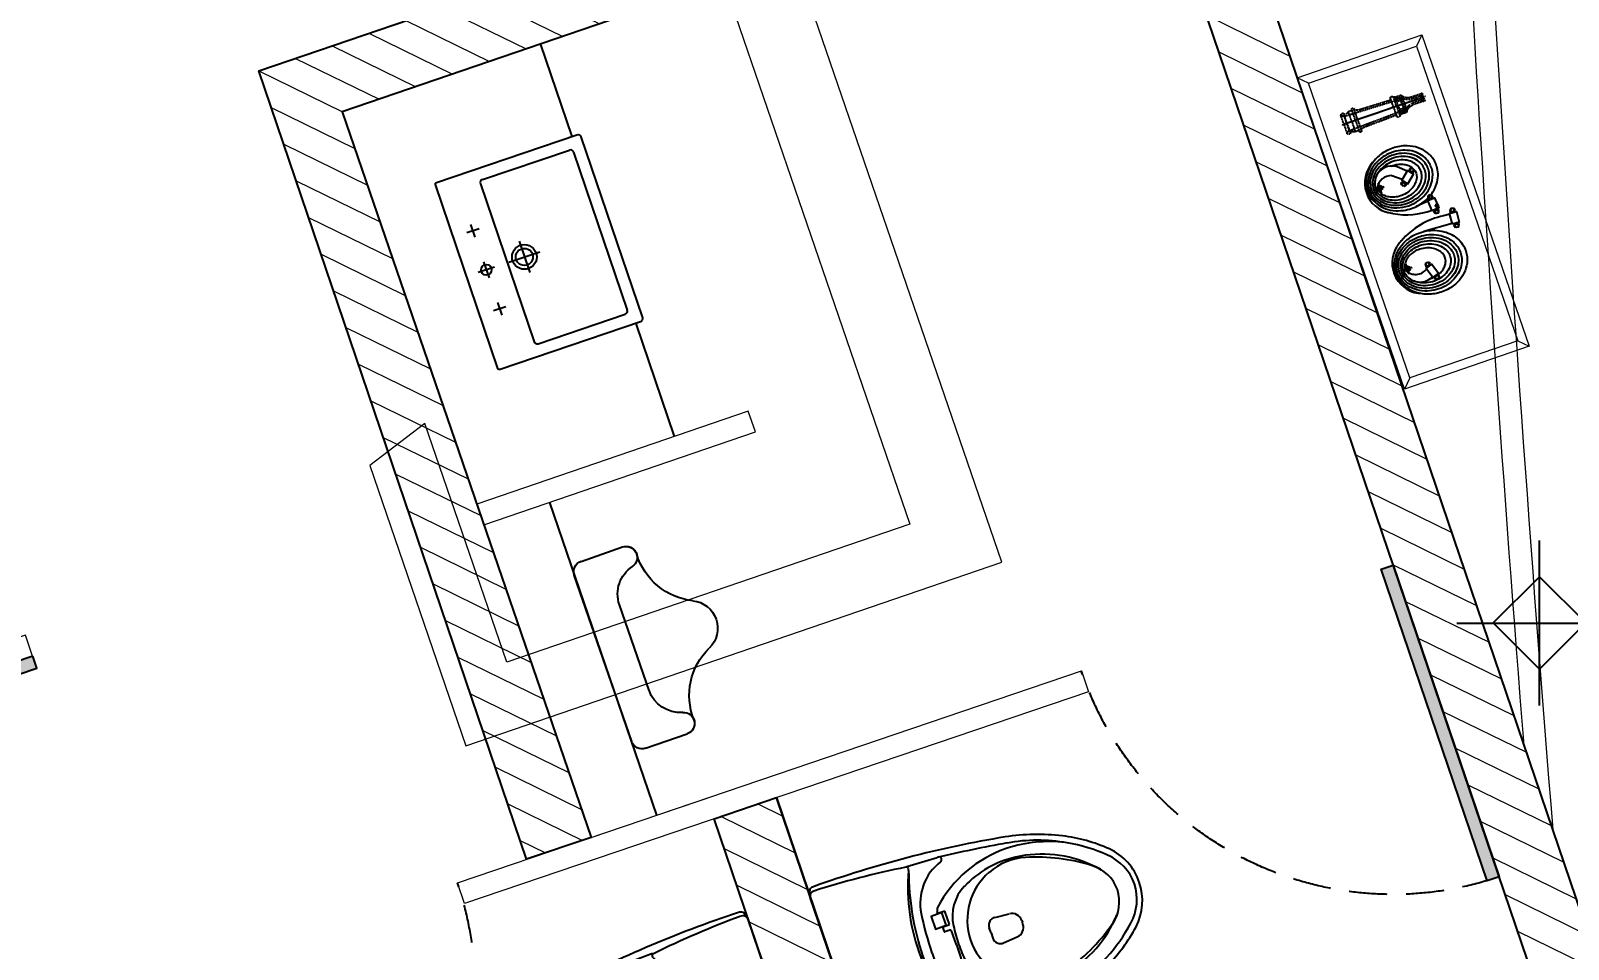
# Model space of a CAD drawing. Header units: inches. Extents: x 257070 to 799932, y -17980 to 269260.
# Drawn here: x 342760 to 346261, y 84318 to 86410 of the extents above; entities that cross this region are included whole.
import ezdxf

# ---------------------------------------------------------------- set-up
doc = ezdxf.new("R2010")
doc.units = ezdxf.units.IN
doc.header["$MEASUREMENT"] = 0
for name, pattern in [('B45678$0$HIDDEN', [0.375, 0.25, -0.125]), ('CENTER', [2, 1.25, -0.25, 0.25, -0.25]), ('HIDDEN', [0.375, 0.25, -0.125])]:
    doc.linetypes.add(name, pattern=pattern)
for name, color, linetype, lineweight in [('0-AES-F-FIRE BOX', 1, 'Continuous', 15), ('0_AES_DUCT', 53, 'Continuous', 5), ('F--BRICKWALL HATCH', 252, 'Continuous', 20), ('F--BRICKWALL-2', 2, 'Continuous', 25), ('K--PARTITION-1', 9, 'Continuous', 18), ('M--TILING-2', 252, 'Continuous', 18), ('Q--PARKING', 253, 'Continuous', 13)]:
    doc.layers.add(name, color=color, linetype=linetype, lineweight=lineweight)
for name, color, linetype in [('0_AES_NOZZLE', 7, 'Continuous'), ('0_AES_RRL HOSE PIPE', 7, 'Continuous'), ('B45678$0$DSP_DOOR', 8, 'Continuous'), ('B45678$0$DSP_TOILET FIXTURES', 253, 'Continuous'), ('DSP_PARKING', 8, 'Continuous'), ('DSP_SLAB CO-ORDINATES', 160, 'Continuous'), ('DSP_WALL', 7, 'Continuous')]:
    doc.layers.add(name, color=color, linetype=linetype)
doc.layers.add('A', color=7, linetype='Continuous', true_color=0x469d8b)
doc.styles.add('TEXT style 175', font='GOTHIC.TTF')
pattern_1 = [(333.924147, (-175000, 400000), (27.472541, 56.138307), [])]

# ---------------------------------------------------------------- blocks, each defined once
blk = doc.blocks.new('*U172')
at = {"layer": 'DSP_SLAB CO-ORDINATES', "color": 206}
for p, q in [((0, -188), (0, 188)), ((-188, 0), (188, 0))]:
    blk.add_line(p, q, dxfattribs=at)
at = {"layer": 'DSP_SLAB CO-ORDINATES', "color": 206, "ltscale": 3.5}
blk.add_lwpolyline([(-105.5, 0.1), (0, 105.6), (105.5, 0.1), (0, -105.3), (-105.5, 0.1)], dxfattribs=at)
at = {"layer": 'DEFPOINTS', "style": 'TEXT style 175'}
blk.add_attdef('CORDINATE', (367.3, -572.5), '', height=100, dxfattribs=at)
at = {"layer": 'DSP_SLAB CO-ORDINATES', "color": 214, "style": 'TEXT style 175'}
blk.add_attdef('NO.', (247.1, -4), '', height=500, rotation=270, dxfattribs=at)
blk = doc.blocks.new('B45678$0$CG_AP$0$WATER CLOSET')
at = {"layer": 'B45678$0$DSP_TOILET FIXTURES', "color": 253}
for p, q in [((12, 20.4), (12, 441)), ((242.9, 435.9), (315.1, 433.2)), ((275.5, 312), (275.5, 317)), ((292, 312), (275.5, 312)), ((292, 279.5), (292, 312)), ((276, 268.1), (276, 278.7)), ((276.8, 279.5), (292, 279.5)), ((288.9, 267.3), (276.8, 267.3)), ((291.9, 230.7), (291.9, 264.4)), ((395.2, 261.5), (429, 258.7)), ((291.9, 230.7), (291.9, 197.1)), ((375.6, 230.7), (375.6, 243.3)), ((375.6, 230.7), (375.6, 218.1)), ((450.8, 235.1), (450.8, 230.7)), ((450.8, 226.3), (450.8, 230.7)), ((276, 193.4), (276, 182.7)), ((288.9, 194.1), (276.8, 194.1)), ((276.8, 181.9), (292, 181.9)), ((292, 181.9), (292, 149.4)), ((395.2, 200), (429, 202.7)), ((275.5, 149.4), (275.5, 144.4)), ((292, 149.4), (275.5, 149.4)), ((242.9, 25.5), (315.1, 28.2))]:
    blk.add_line(p, q, dxfattribs=at)
for points in [[(284.3, 310.9), (258.4, 310.9), (258.4, 280.4), (284.3, 280.4)], [(284.3, 181), (258.4, 181), (258.4, 150.5), (284.3, 150.5)]]:
    blk.add_lwpolyline(points, close=True, dxfattribs=at)
for centre, radius, start, end in [((25.4, 451.1), 10.5, 80.3887, 196.1114), ((62.7, -2047), 2508.7, 80.5051, 90.8117), ((24.3, 439.7), 12.4, 89.5654, 173.8465), ((-21.2, -1555.6), 2008.2, 82.5088, 88.6981), ((649.7, 246.6), 443.6, 156.1602, 182.0502), ((819.7, 229), 608.4, 161.1231, 179.8411), ((357.1, 308.7), 118.7, 108.6033, 172.5328), ((240, 430.6), 4.92, 356.5861, 82.901), ((228.9, 431.2), 16, 340.4837, 356.5861), ((-11.2, -2782.2), 3232, 81.3224, 84.2047), ((317.2, 427.1), 6.24, 288.6033, 83.056), ((388.4, -58.7), 493.9, 64.5254, 79.7273), ((470.8, 121.8), 279.6, 89.595, 133.3044), ((467.9, 92), 309.4, 64.3857, 89.1102), ((417.3, 25.4), 391.8, 61.1918, 81.3224), ((449, 68.5), 353, 46.4352, 64.5254), ((398.3, 263.1), 99.1, 117.5581, 173.9301), ((470.1, 229.1), 144.2, 111.9907, 179.3453), ((459.8, 145.2), 232, 83.9093, 117.5581), ((468.4, 233.4), 139.5, 74.4708, 111.9907), ((455.7, 106.7), 270.8, 46.0185, 83.9093), ((392.4, -39.9), 423.1, 53.8658, 74.4708), ((416.6, 24.2), 393.2, 47.2065, 61.1918), ((946, 231.5), 712.7, 172.5328, 180.0621), ((290.1, 315.7), 14.6, 139.3901, 175.1198), ((604, 231.5), 128.2, 359.6704, 46.4352), ((595.2, 237.8), 79.3, 36.1663, 53.8658), ((586.7, 227.8), 93.2, 1.8214, 52.2944), ((605.2, 227.8), 115.7, 1.433, 47.2065), ((276.8, 278.7), 0.754, 88.7671, 178.7633), ((276.8, 268.1), 0.739, 180.7089, 274.3179), ((289, 264.4), 2.91, 358.5387, 91.4934), ((745.8, 226.1), 448.5, 173.9301, 179.4165), ((393.4, 243.7), 17.8, 84.2108, 181.3179), ((426.9, 234.8), 23.9, 0.7107, 84.8877), ((649.7, 214.8), 443.6, 177.9498, 203.8398), ((819.7, 232.4), 608.4, 180.1589, 198.8769), ((946, 229.9), 712.7, 179.9379, 187.4672), ((745.8, 235.3), 448.5, 180.5835, 186.0699), ((470.1, 232.4), 144.2, 180.6547, 248.0093), ((393.4, 217.7), 17.8, 178.6821, 275.7892), ((426.9, 226.6), 23.9, 275.1123, 359.2893), ((586.7, 233.7), 93.2, 307.7056, 358.1786), ((605.2, 233.6), 115.7, 312.7935, 358.567), ((604, 230), 128.2, 313.5648, 0.3296), ((276.8, 193.3), 0.739, 85.6821, 179.2911), ((276.8, 182.7), 0.754, 181.2367, 271.2329), ((289, 197), 2.91, 268.5066, 1.4613), ((398.3, 198.3), 99.1, 186.0699, 242.4419), ((595.2, 223.6), 79.3, 306.1342, 323.8337), ((290.1, 145.7), 14.6, 184.8802, 220.6099), ((455.7, 354.8), 270.8, 276.0907, 313.9815), ((392.4, 501.3), 423.1, 285.5292, 306.1342), ((416.6, 437.3), 393.2, 298.8082, 312.7935), ((357.1, 152.7), 118.7, 187.4672, 251.3967), ((470.8, 339.6), 279.6, 226.6956, 270.405), ((459.8, 316.2), 232, 242.4419, 276.0907), ((449, 392.9), 353, 295.4746, 313.5648), ((468.4, 228), 139.5, 248.0093, 285.5292), ((467.9, 369.4), 309.4, 270.8898, 295.6143), ((417.3, 436), 391.8, 278.6776, 298.8082), ((388.4, 520.1), 493.9, 280.2727, 295.4746), ((228.9, 30.2), 16, 3.4139, 19.5163), ((-11.2, 3243.7), 3232, 275.7953, 278.6776), ((317.2, 34.3), 6.24, 276.944, 71.3967), ((24.3, 21.7), 12.4, 186.1535, 270.4346), ((25.4, 10.3), 10.5, 163.8886, 279.6113), ((-21.2, 2017), 2008.2, 271.3019, 277.4912), ((62.7, 2508.5), 2508.7, 269.1883, 279.4949), ((240, 30.9), 4.92, 277.099, 3.4139)]:
    blk.add_arc(centre, radius, start, end, dxfattribs=at)
blk = doc.blocks.new('B45678$0$CH_AP$0$lavatory')
at = {"layer": 'B45678$0$DSP_TOILET FIXTURES', "color": 253}
for p, q in [((0, -3.9), (0, 35.4)), ((-78.8, 15.7), (-108.7, 15.7)), ((-93.8, 0.7), (-93.8, 30.7)), ((19.5, 15.7), (-19.5, 15.7)), ((78.8, 15.7), (108.7, 15.7)), ((93.8, 0.7), (93.8, 30.7)), ((189.9, -34.5), (-189.9, -34.5)), ((-197.4, -42), (-197.4, -251.1)), ((0, -38.8), (0, -112.7)), ((197.4, -42), (197.4, -251.1)), ((197.4, -42), (197.4, -251.1)), ((37.5, -75.8), (-37.5, -75.8)), ((189.9, -258.6), (-189.9, -258.6))]:
    blk.add_line(p, q, dxfattribs=at)
blk.add_lwpolyline([(-225, 59.2, -0.414214), (-221.2, 63), (221.2, 63, -0.414214), (225, 59.2), (225, -278.3, -0.414214), (217.5, -285.8), (-217.5, -285.8, -0.414214), (-225, -278.3)], format="xyb", close=True, dxfattribs=at)
for centre, radius in [((0, 15.7), 12), ((0, -75.8), 28.1), ((0, -75.8), 19.5)]:
    blk.add_circle(centre, radius, dxfattribs=at)
for centre, start, end in [((-189.9, -42), 90, 180), ((189.9, -42), 0, 90), ((-189.9, -251.1), 180, 270), ((-189.9, -251.1), 180, 270), ((189.9, -251.1), 270, 0), ((189.9, -251.1), 270, 0)]:
    blk.add_arc(centre, 7.5, start, end, dxfattribs=at)
blk = doc.blocks.new('B45678$0$CA_AP$0$650 TOILET DOOR PARTITION')
at = {"ltscale": 3.5}
h = blk.add_hatch(color=254, dxfattribs=at)
h.dxf.hatch_style = 1
h.paths.add_polyline_path([(28939, 25785.7), (28939, 25135.7), (28964, 25135.7), (28964, 25785.7)])
at = {"layer": 'B45678$0$DSP_DOOR', "elevation": 0}
blk.add_lwpolyline([(28939, 25785.7), (28939, 25135.7), (28964, 25135.7), (28964, 25785.7)], close=True, dxfattribs=at)
at = {"layer": 'B45678$0$DSP_DOOR', "linetype": 'B45678$0$HIDDEN', "ltscale": 300}
blk.add_arc((28939, 25785.7, 0), 650, 270, 360, dxfattribs=at)
blk = doc.blocks.new('B45678$0$CH_AP$0$Str_00-04$0$URINAL')
at = {"color": 253}
for p, q in [((-8.86, 0.98), (-8.86, 4.92)), ((8.86, 0.98), (8.86, 4.92)), ((4.06, 2.95), (-4.06, 2.95)), ((-7.88, 0), (7.88, 0))]:
    blk.add_line(p, q, dxfattribs=at)
for centre, radius, start, end in [((0, 8.24), 2.49, 25.1628, 154.8372), ((-7.6, 11.81), 5.91, 267.6876, 334.8372), ((7.6, 11.81), 5.91, 205.1628, 272.3124), ((-7.88, 4.92), 0.985, 90, 180), ((-7.88, 4.92), 0.985, 14.4775, 180), ((7.88, 4.92), 0.985, 0, 165.5225), ((7.88, 4.92), 0.985, 0, 90), ((-4.06, 5.91), 2.95, 194.4775, 270), ((4.06, 5.91), 2.95, 270, 345.5225), ((-7.88, 0.98), 0.985, 180, 270), ((7.88, 0.98), 0.985, 270, 0)]:
    blk.add_arc(centre, radius, start, end, dxfattribs=at)
blk = doc.blocks.new('toilet _ b1 a')
at = {"layer": 'F--BRICKWALL HATCH'}
h = blk.add_hatch(dxfattribs=at)
h.set_pattern_fill('ANSI31', color=256, scale=500, angle=-71.0759, style=0)
h.set_pattern_definition(pattern_1)
h.paths.add_polyline_path([(-95261, 88065.9), (-95977.6, 87820.2), (-95929, 87678.3), (-95354.6, 87875.2), (-94164, 84369.7), (-95584.4, 83887.3), (-95873.8, 84739.5), (-96015.8, 84691.3), (-95726.4, 83839.1), (-97856.9, 83115.5), (-99043.8, 86610.4), (-97488.8, 87139.2), (-97537.1, 87281.2), (-99234.1, 86704.1), (-97950.7, 82925.2), (-93973.8, 84275.9)])
h = blk.add_hatch(dxfattribs=at)
h.set_pattern_fill('ANSI31', color=256, scale=500, angle=-71.0759, style=0)
h.set_pattern_definition(pattern_1)
h.paths.add_polyline_path([(-95740.9, 86685.8), (-95789.6, 86827.7), (-96362.7, 86631), (-96685, 87571), (-96827, 87522.7), (-96504.6, 86582.4), (-97052.5, 86394.6), (-96442.7, 84599.1), (-96295.8, 84649), (-96862.4, 86301.2)])
at = {"layer": 'A', "ltscale": 1000, "elevation": 0}
blk.add_lwpolyline([(-97004.3, 86252.5), (-97004.3, 86252.5)], dxfattribs=at)
at = {"layer": 'B45678$0$DSP_TOILET FIXTURES'}
for p, q in [((-96339.1, 86245.6, 0), (-96410.8, 86456.8, 0)), ((-96194.4, 85819.5, 0), (-96106.9, 85561.9, 0))]:
    blk.add_line(p, q, dxfattribs=at)
at = {"layer": 'B45678$0$DSP_TOILET FIXTURES', "elevation": 0}
blk.add_lwpolyline([(-96145.9, 84699.9), (-96390, 85411.9)], dxfattribs=at)
at = {"layer": 'F--BRICKWALL-2', "elevation": 0}
for points in [[(-95873.8, 84739.5), (-95584.4, 83887.3), (-94164, 84369.7), (-95354.6, 87875.2), (-95929, 87678.3), (-95977.6, 87820.2), (-95261, 88065.9), (-93973.8, 84275.9), (-97950.7, 82925.2), (-99234.1, 86704.1), (-97537.1, 87281.2), (-97488.8, 87139.2), (-99043.8, 86610.4), (-97856.9, 83115.5), (-95726.4, 83839.1), (-96015.8, 84691.3), (-95873.8, 84739.5)], [(-95584.4, 83887.3), (-95584.4, 83887.3), (-95873.8, 84739.5)]]:
    blk.add_lwpolyline(points, dxfattribs=at)
blk.add_lwpolyline([(-96442.7, 84599.1), (-97052.5, 86394.6), (-96504.6, 86582.4), (-96827, 87522.7), (-96685, 87571), (-96362.7, 86631), (-95789.6, 86827.7), (-95740.9, 86685.8), (-96862.4, 86301.2), (-96295.8, 84649)], close=True, dxfattribs=at)
at = {"layer": 'K--PARTITION-1', "elevation": 0}
for points in [[(-96539.8, 85360.6), (-95921.9, 85572.5), (-95938.1, 85619.7), (-96556.1, 85407.9), (-96539.8, 85360.6)], [(-98419.7, 84772.5), (-97567.5, 85062), (-97583.5, 85109.3), (-98435.7, 84819.9)], [(-96295.8, 84649), (-95179.7, 85028.1), (-95163.6, 84980.7), (-96584, 84498.3), (-96600.1, 84545.7), (-96009.3, 84746.3)]]:
    blk.add_lwpolyline(points, dxfattribs=at)
at = {"layer": 'B45678$0$DSP_TOILET FIXTURES', "rotation": 108.7582856066354}
blk.add_blockref('B45678$0$CH_AP$0$lavatory', (-96519.6, 85946.7, 0), dxfattribs=at)
at = {"layer": 'B45678$0$DSP_TOILET FIXTURES', "xscale": -25.39999999880402, "yscale": 25.39999999880401, "zscale": 25.39999999880401, "rotation": 289.0584885302193}
blk.add_blockref('B45678$0$CH_AP$0$Str_00-04$0$URINAL', (-96268.8, 85056.9, 0), dxfattribs=at)
at = {"layer": 'DSP_WALL', "ltscale": 0.1, "rotation": 18.92455393731467}
blk.add_blockref('B45678$0$CG_AP$0$WATER CLOSET', (-95665.6, 84091.3, 0), dxfattribs=at)
at = {"layer": 'DSP_WALL', "ltscale": 0.1, "xscale": -1, "rotation": 18.9245539373216}
blk.add_blockref('B45678$0$CG_AP$0$WATER CLOSET', (-95784.9, 84050.8, 0), dxfattribs=at)
at = {"layer": 'M--TILING-2', "yscale": 1.153799999999999, "zscale": 1.153799999999999}
for p, xscale, rotation in [((-53285.7, 67836.1, 0), -1.153799999999999, 18.75924110978225), ((-136476.4, 107110.2, 0), 1.153799999999999, 288.7592411348168), ((-119358.4, 45395.5, 0), 1.153799999999999, 18.75924113481683)]:
    blk.add_blockref('B45678$0$CA_AP$0$650 TOILET DOOR PARTITION', p, dxfattribs=dict(at, xscale=xscale, rotation=rotation))
blk = doc.blocks.new('A$C18011D2A')
at = {"color": 7, "linetype": 'HIDDEN'}
for p, q in [((0, 59.9), (-7.3, 59.9)), ((-3.7, 59), (-4.4, 59.9)), ((-3.7, 59), (-3.7, 39.7)), ((3.7, 59), (-3.7, 59)), ((0, 59.9), (7.3, 59.9)), ((3.7, 59), (4.4, 59.9)), ((3.7, 59), (3.7, 39.7)), ((-7.3, 56.9), (-7.3, 38.3)), ((0, 56.9), (-7.3, 56.9)), ((0, 56.9), (7.3, 56.9)), ((7.3, 56.9), (7.3, 38.3)), ((-17.7, 9.2), (-17.7, 6.1)), ((0, 9.2), (-17.7, 9.2)), ((0, 6.1), (-17.7, 6.1)), ((0, 0), (-17.7, 0)), ((-17.1, 20.6), (-17.1, 9.2)), ((0, 18.3), (-14.7, 18.3)), ((0, 17.1), (-14.7, 17.1)), ((-14.5, -94.4), (-11, 17.1)), ((-14.4, 6.1), (-14.1, 17.1)), ((-13.2, 6.1), (-12.8, 17.2)), ((0, 22), (-12.5, 22)), ((-7.9, 20.6), (-7.9, 9.2)), ((0, 22), (12.5, 22)), ((0, 9.2), (17.7, 9.2)), ((0, 6.1), (17.7, 6.1)), ((0, 0), (17.7, 0)), ((7.9, 20.6), (7.9, 9.2)), ((13.2, 6.1), (12.8, 17.2)), ((14.4, 6.1), (14.1, 17.1)), ((17.1, 20.6), (17.1, 9.2)), ((17.7, 9.2), (17.7, 6.1)), ((-17.3, -66.3), (-15.3, -2.5)), ((17.3, -66.3), (15.3, -2.5)), ((0, -72.1), (-22, -72.1)), ((-20.2, -76.4), (-22, -76.4)), ((-20.2, -76.4), (-20.2, -83.8)), ((0, -76.4), (-20.2, -76.4)), ((0, -83.8), (-20.2, -83.8)), ((0, -72.1), (22, -72.1)), ((0, -76.4), (20.2, -76.4)), ((0, -83.8), (20.2, -83.8)), ((20.2, -76.4), (20.2, -83.8)), ((20.2, -76.4), (22, -76.4)), ((-20.2, -93.5), (-20.2, -95.3)), ((0, -93.5), (-20.2, -93.5)), ((-20, -97.4), (-20.2, -95.3)), ((0, -99.6), (-17.5, -99.6)), ((-14.5, -94.4), (-17.2, -99.6)), ((0, -93.5), (20.2, -93.5)), ((0, -99.6), (17.7, -99.6)), ((14.5, -94.4), (17.2, -99.6)), ((20.2, -93.5), (20.2, -97.2)), ((20.2, -95.5), (20.2, -95.3))]:
    blk.add_line(p, q, dxfattribs=at)
at = {"color": 7, "linetype": 'CENTER'}
blk.add_line((0, 64.3), (0, -103.9), dxfattribs=at)
at = {"color": 7, "linetype": 'HIDDEN', "ltscale": 1.5}
for p, q in [((0, 18.3), (14.7, 18.3)), ((0, 17.1), (14.7, 17.1)), ((14.5, -94.4), (11, 17.1))]:
    blk.add_line(p, q, dxfattribs=at)
at = {"color": 7, "linetype": 'HIDDEN', "ltscale": 2}
blk.add_line((14.5, -94.4), (-14.5, -94.4), dxfattribs=at)
at = {"color": 7, "linetype": 'HIDDEN'}
for centre, radius, start, end in [((-6.6, 58.4), 1.68, 114.7508, 245.2492), ((6.6, 58.4), 1.68, 294.7508, 65.2492), ((-26.1, 37.1), 18.8, 298.549, 3.6778), ((-30.4, 39.5), 26.8, 307.7938, 1.0065), ((26.1, 37.1), 18.8, 176.3222, 241.451), ((-17.7, 3.1), 3.06, 90, 269.9353), ((-17.7, -2.4), 2.45, 358.2007, 89.9353), ((-12.5, 13.8), 8.18, 55.6996, 124.3004), ((-14.7, 17.7), 0.611, 90, 270), ((0, -0.6), 22.6, 69.5852, 110.4148), ((12.5, 13.8), 8.18, 55.6996, 124.3004), ((14.7, 17.7), 0.611, 270, 90), ((17.7, -2.4), 2.45, 90.0647, 181.7993), ((17.7, 3.1), 3.06, 270.0647, 90), ((-22, -74.3), 2.14, 99.7502, 270), ((-23.4, -66.1), 6.11, 279.7502, 358.2007), ((-34, -93.4), 16.9, 359.7106, 34.9974), ((34, -93.4), 16.9, 145.0026, 180.2894), ((23.4, -66.1), 6.11, 181.7993, 260.2498), ((22, -74.3), 2.14, 270, 80.2498), ((-17.5, -97.2), 2.45, 185.0996, 270), ((17.7, -97.2), 2.45, 270, 0)]:
    blk.add_arc(centre, radius, start, end, dxfattribs=at)
at = {"color": 7, "linetype": 'HIDDEN', "ltscale": 1.5}
blk.add_arc((30.4, 39.5), 26.8, 178.9935, 232.2062, dxfattribs=at)
blk = doc.blocks.new('A$C614B3085')
at = {"color": 7}
for p, q in [((29.2, 177), (45.7, 163.9)), ((59.2, 175.2), (44.1, 189.4)), ((62.3, 174.9), (63.4, 175.8)), ((63.4, 175.8), (69.9, 177.6)), ((63.4, 175.8), (69, 169.2)), ((68.4, 178.8), (63.8, 177.4)), ((63.8, 177.4), (64.3, 176)), ((69.2, 177.4), (68.4, 178.8)), ((69, 169.2), (71.9, 175.3)), ((71.9, 175.3), (69.9, 177.6)), ((40.4, 154.9), (42.5, 159.2)), ((41.7, 153.8), (40.4, 154.9)), ((44.2, 159.3), (41.4, 153.2)), ((43.3, 150.9), (41.4, 153.2)), ((42.5, 159.2), (43.8, 158.5)), ((49.9, 152.8), (43.3, 150.9)), ((44, 151.1), (44.9, 149.6)), ((45.2, 160.3), (44.2, 159.3)), ((44.2, 159.3), (49.9, 152.8)), ((44.9, 149.6), (49.4, 151.1)), ((45.3, 160.3), (50.9, 153.7)), ((46.3, 160.1), (45.8, 159.7)), ((49.4, 151.1), (48.9, 152.4)), ((50.9, 153.7), (49.9, 152.8)), ((50.7, 155), (50.2, 154.6)), ((62.3, 174.8), (67.9, 168.2)), ((62.3, 173.8), (62.8, 174.2)), ((66.7, 168.6), (67.2, 169.1)), ((67.9, 168.2), (69, 169.2)), ((70.7, 169.3), (69.5, 170)), ((72.9, 173.6), (70.7, 169.3)), ((71.6, 174.6), (72.9, 173.6)), ((81, 118), (79.5, 113.4)), ((80.6, 112.2), (82.9, 118.4)), ((82.7, 117.8), (81, 118)), ((86, 118.7), (82.9, 118.4)), ((89.2, 112.7), (86, 118.7)), ((86.3, 118.1), (87.9, 118.5)), ((87.9, 118.5), (90.1, 114.2)), ((78.4, 108.4), (54, 106.4)), ((79.5, 113.4), (80.9, 113)), ((80.6, 112.2), (89.2, 112.7)), ((80.6, 110.7), (80.6, 112.2)), ((80.6, 110.7), (89.3, 111.3)), ((81.5, 110.1), (81.4, 110.7)), ((82.5, 88.2), (91.2, 89)), ((82.5, 88.1), (82.7, 86.7)), ((82.7, 86.7), (91.3, 87.6)), ((83.3, 88.9), (83.3, 88.3)), ((88.3, 110.6), (88.2, 111.2)), ((90.1, 114.2), (88.8, 113.6)), ((91.3, 87.6), (89.1, 81.1)), ((89.3, 111.3), (89.2, 112.7)), ((93.9, 97.4), (89.2, 97.4)), ((89.2, 92.7), (89.2, 97.4)), ((89.2, 92.7), (93.9, 92.7)), ((90, 89.6), (90.1, 88.9)), ((91.2, 89), (91.3, 87.6)), ((93.9, 92.7), (93.9, 97.4)), ((81.9, 85.3), (83.2, 85.9)), ((84.1, 81.1), (81.9, 85.3)), ((82.7, 86.7), (86.1, 80.9)), ((85.8, 81.5), (84.1, 81.1)), ((89.1, 81.1), (86.1, 80.9)), ((89.4, 81.9), (91, 81.7)), ((91, 81.7), (92.4, 86.3)), ((92.4, 86.3), (91.1, 86.6)), ((109.3, 72), (96.9, 72.7)), ((113.2, 81.1), (111.1, 76.8)), ((111.1, 76.8), (112.4, 76.2)), ((111.8, 74), (111.9, 75.4)), ((111.8, 73.9), (120.4, 73.3)), ((111.9, 75.4), (115.2, 81.3)), ((111.9, 75.4), (120.5, 74.8)), ((112.6, 73.2), (112.6, 73.9)), ((114.8, 80.7), (113.2, 81.1)), ((118.2, 81.1), (115.2, 81.3)), ((120.5, 74.8), (118.2, 81.1)), ((118.4, 80.4), (120.1, 80.6)), ((119.3, 72.7), (119.3, 73.4)), ((120.1, 80.6), (121.7, 76.1)), ((121.7, 76.1), (120.3, 75.7)), ((120.4, 73.3), (120.5, 74.8)), ((108.1, 53.6), (52.2, 56.8)), ((109.5, 48.6), (110.8, 49)), ((111.1, 44.1), (109.5, 48.6)), ((110.5, 51.3), (110.4, 49.9)), ((110.4, 49.9), (113, 43.7)), ((110.4, 49.9), (119.1, 49.6)), ((110.5, 51.4), (119.2, 51)), ((112.7, 44.3), (111.1, 44.1)), ((111.3, 52), (111.3, 51.4)), ((116, 43.5), (113, 43.7)), ((119.1, 49.6), (116, 43.5)), ((116.4, 44.2), (118, 43.8)), ((118, 43.8), (120, 48.1)), ((118.1, 51.7), (118.1, 51)), ((120, 48.1), (118.7, 48.7)), ((119.2, 51), (119.1, 49.6)), ((34.3, -2.3), (33.8, -7.1)), ((33.8, -7.1), (35.3, -7.2)), ((36, -2.1), (34.3, -2.3)), ((35.1, -8.1), (36.1, -1.4)), ((35.1, -8.1), (43.4, -5.7)), ((35.5, -9.5), (35.1, -8.1)), ((35.5, -9.5), (43.8, -7)), ((39, -0.5), (36.1, -1.4)), ((36.5, -9.9), (36.3, -9.3)), ((43.4, -5.7), (39, -0.5)), ((39.5, -1.1), (41, -0.3)), ((41, -0.3), (44, -4)), ((42, -30.9), (50.3, -28.4)), ((43, -8), (42.8, -7.3)), ((44, -4), (42.9, -4.9)), ((43.8, -7), (43.4, -5.7)), ((49.1, -28.1), (49.2, -28.7)), ((50.3, -28.4), (50.7, -29.8)), ((41.9, -33.9), (43.1, -33)), ((45, -37.6), (41.9, -33.9)), ((42, -31), (42.4, -32.4)), ((42.4, -32.4), (50.7, -29.8)), ((42.4, -32.4), (46.9, -37.3)), ((42.6, -30.1), (42.7, -30.7)), ((46.5, -36.8), (45, -37.6)), ((49.8, -36.5), (46.9, -37.3)), ((50.7, -29.8), (49.8, -36.5)), ((49.9, -35.8), (51.6, -35.6)), ((52.1, -30.8), (50.7, -30.7)), ((51.6, -35.6), (52.1, -30.8))]:
    blk.add_line(p, q, dxfattribs=at)
at = {"color": 8}
for p, q in [((-11.5, 161.9), (8.8, 161.9)), ((0, 151.1), (0, 171.8)), ((-11.5, 0), (8.8, 0)), ((0, -10.8), (0, 9.9))]:
    blk.add_line(p, q, dxfattribs=at)
at = {"color": 7}
for points in [[(60.3, 176.2), (44.3, 162.6), (52.9, 152.3), (69, 166)], [(79.9, 88.8), (78.3, 109.8), (91.7, 110.9), (93.3, 89.8)], [(108, 52.4), (109.4, 73.4), (122.7, 72.6), (121.4, 51.5)], [(39.6, -31), (33.4, -10.8), (46.3, -6.9), (52.4, -27.1)]]:
    blk.add_lwpolyline(points, close=True, dxfattribs=at)
at = {"color": 8}
for centre in [(0, 161.9), (0, 0)]:
    blk.add_circle(centre, 4.69, dxfattribs=at)
at = {"color": 7}
blk.add_circle((91.5, 95), 2.35, dxfattribs=at)
for centre, radius, start, end in [((31.3, 161.5), 58.4, 111.7317, 231.8736), ((24.7, 162.8), 32.9, 53.9611, 182.5425), ((19.8, 151.2), 27.5, 69.8281, 152.9906), ((78.1, 236.7), 146.8, 241.3271, 270.6707), ((79.8, -72.9), 146.8, 83.2557, 120.2076), ((31, 1), 58.4, 129.6611, 249.803), ((24.5, -0.4), 32.9, 178.9922, 296.4516), ((19.2, 11), 27.5, 208.5441, 302.2974)]:
    blk.add_arc(centre, radius, start, end, dxfattribs=at)
for points, knots in [([(115.3, 171.6), (115.7, 167.3), (115.5, 163.1), (114, 153.9), (112.5, 148.9), (108, 139.5), (105.1, 135.1), (98.2, 127), (94.2, 123.3), (84.9, 116.6), (79.6, 113.7), (69.2, 109.6), (64.3, 108.1), (54.2, 106.2), (49, 105.7), (38.7, 105.8), (33.6, 106.3), (22.1, 108.5), (15.8, 110.6), (4.2, 116.3), (-1.2, 120), (-9.6, 127.8), (-12.9, 131.7), (-18.3, 140.3), (-20.4, 144.9), (-23.5, 155.6), (-24.2, 161.7), (-23.4, 172.8), (-22.3, 177.8), (-18.8, 187.2), (-16.4, 191.7), (-10.5, 200.1), (-7, 204), (3.3, 212.9), (10.8, 217.3), (26.9, 223.5), (35.6, 225.2), (53.1, 225.9), (61.8, 224.9), (76.9, 220.4), (83.3, 217.5), (95, 209.8), (100.1, 205.1), (108.3, 194.5), (111.4, 188.4), (114.4, 178.7), (115, 175.1), (115.3, 171.6)], [0, 0, 0, 0, 0.205288, 0.205288, 0.4535, 0.4535, 0.701712, 0.701712, 0.949924, 0.949924, 1.220448, 1.220448, 1.446987, 1.446987, 1.673525, 1.673525, 1.900064, 1.900064, 2.194662, 2.194662, 2.489261, 2.489261, 2.73148, 2.73148, 2.973698, 2.973698, 3.271684, 3.271684, 3.513214, 3.513214, 3.754744, 3.754744, 3.996273, 3.996273, 4.380273, 4.380273, 4.764273, 4.764273, 5.148273, 5.148273, 5.467203, 5.467203, 5.788091, 5.788091, 6.108979, 6.108979, 6.283185, 6.283185, 6.283185, 6.283185]), ([(104.9, 170.7), (105.3, 166.9), (105.1, 163), (103.1, 151.6), (99.8, 144.2), (91.3, 133), (87, 128.8), (77, 121.7), (71.4, 118.8), (59.4, 114.5), (53.1, 113.2), (39, 112), (31.2, 112.6), (16.4, 116.1), (9.4, 119), (-2.7, 126.8), (-7.9, 131.7), (-15.1, 142), (-17.5, 147.1), (-20.4, 157.8), (-20.8, 163.4), (-19.5, 175.1), (-17.5, 181.2), (-11.2, 192.5), (-6.9, 197.7), (3.5, 206.6), (9.6, 210.2), (21.6, 215.2), (27.4, 216.8), (39.2, 218.5), (45.2, 218.6), (57.1, 217.5), (62.9, 216.2), (73.8, 212.3), (78.9, 209.7), (87.9, 203.3), (91.9, 199.5), (98.4, 191.1), (100.9, 186.5), (103.8, 178), (104.6, 174.4), (104.9, 170.7)], [0, 0, 0, 0, 0.215384, 0.215384, 0.646151, 0.646151, 0.954916, 0.954916, 1.263681, 1.263681, 1.572446, 1.572446, 1.943881, 1.943881, 2.315315, 2.315315, 2.686749, 2.686749, 2.996171, 2.996171, 3.305592, 3.305592, 3.654146, 3.654146, 4.002699, 4.002699, 4.351253, 4.351253, 4.638463, 4.638463, 4.925672, 4.925672, 5.212882, 5.212882, 5.500092, 5.500092, 5.787302, 5.787302, 6.074512, 6.074512, 6.283185, 6.283185, 6.283185, 6.283185]), ([(98.4, 170.1), (98.7, 166.6), (98.5, 163), (96.9, 154.1), (94.8, 148.8), (88.5, 139.1), (84.4, 134.6), (74.5, 127), (68.8, 123.9), (56.5, 119.4), (49.9, 118.1), (36.6, 117.3), (30, 117.9), (17.3, 120.9), (11.4, 123.3), (0.9, 129.7), (-3.6, 133.6), (-10.8, 142.6), (-13.4, 147.6), (-16.4, 158), (-16.8, 163.5), (-15.4, 174.3), (-13.6, 179.6), (-7.9, 189.6), (-4, 194.2), (5.4, 202.2), (10.9, 205.5), (23, 210.5), (29.5, 212.1), (42.7, 213.4), (49.4, 213), (62.3, 210.6), (68.4, 208.4), (78.4, 202.9), (82.5, 199.8), (89.4, 192.8), (92.2, 188.9), (96.3, 180.6), (97.7, 176.2), (98.3, 171.2), (98.4, 170.7), (98.4, 170.1)], [0, 0, 0, 0, 0.226341, 0.226341, 0.570151, 0.570151, 0.91396, 0.91396, 1.257769, 1.257769, 1.601578, 1.601578, 1.945387, 1.945387, 2.289196, 2.289196, 2.633005, 2.633005, 2.976815, 2.976815, 3.320624, 3.320624, 3.664433, 3.664433, 4.008242, 4.008242, 4.352051, 4.352051, 4.69586, 4.69586, 5.039669, 5.039669, 5.383478, 5.383478, 5.672237, 5.672237, 5.960995, 5.960995, 6.249754, 6.249754, 6.283185, 6.283185, 6.283185, 6.283185]), ([(91.7, 169.6), (92, 166.2), (91.7, 162.7), (90, 154.7), (88, 150), (82.1, 141.4), (78.2, 137.5), (68.9, 130.7), (63.6, 128), (52, 124.2), (45.9, 123.1), (33.5, 122.8), (27.4, 123.5), (15.9, 126.7), (10.5, 129.1), (1.4, 135.3), (-2.5, 139), (-8.3, 147.1), (-10.3, 151.6), (-12.4, 160.8), (-12.5, 165.5), (-10.7, 174.9), (-8.8, 179.6), (-3.1, 188.2), (0.7, 192.3), (9.7, 199.1), (15, 201.9), (26.5, 205.9), (32.6, 207.1), (45, 207.7), (51.1, 207), (62.7, 204), (68.1, 201.7), (77.5, 195.7), (81.4, 192.1), (87.5, 184), (89.6, 179.6), (91.2, 173.2), (91.5, 171.4), (91.7, 169.6)], [0, 0, 0, 0, 0.25184, 0.25184, 0.598649, 0.598649, 0.945459, 0.945459, 1.292268, 1.292268, 1.639078, 1.639078, 1.985887, 1.985887, 2.332697, 2.332697, 2.679507, 2.679507, 3.026316, 3.026316, 3.373126, 3.373126, 3.719868, 3.719868, 4.066611, 4.066611, 4.413354, 4.413354, 4.760096, 4.760096, 5.106839, 5.106839, 5.453582, 5.453582, 5.800324, 5.800324, 6.147067, 6.147067, 6.283185, 6.283185, 6.283185, 6.283185]), ([(84, 168.9), (84.3, 165.6), (84, 162.3), (82.1, 155.6), (80.6, 152.3), (76.1, 145.6), (73, 142.3), (65.5, 136.5), (61.1, 134), (51.4, 130.4), (46.2, 129.2), (35.7, 128.3), (30.4, 128.6), (20.2, 130.6), (15.5, 132.3), (7.1, 136.7), (3.4, 139.4), (-2.4, 145.6), (-4.6, 148.9), (-7.5, 155.9), (-8.3, 159.6), (-8.3, 167.2), (-7.6, 171.2), (-4.5, 178.3), (-2.6, 181.4), (2.3, 187.2), (5.3, 189.9), (12.2, 194.6), (16.1, 196.6), (25.2, 199.9), (30.5, 201), (41.2, 201.7), (46.6, 201.3), (56.7, 199.1), (61.5, 197.3), (69.8, 192.6), (73.3, 189.7), (78.9, 183.4), (81, 180), (83.2, 173.9), (83.8, 171.4), (84, 168.9)], [0, 0, 0, 0, 0.295323, 0.295323, 0.590646, 0.590646, 0.917251, 0.917251, 1.243857, 1.243857, 1.570462, 1.570462, 1.897068, 1.897068, 2.223673, 2.223673, 2.550279, 2.550279, 2.876884, 2.876884, 3.20349, 3.20349, 3.556379, 3.556379, 3.838783, 3.838783, 4.121187, 4.121187, 4.403591, 4.403591, 4.734149, 4.734149, 5.064708, 5.064708, 5.395267, 5.395267, 5.725825, 5.725825, 6.056384, 6.056384, 6.283185, 6.283185, 6.283185, 6.283185]), ([(33.9, 194.4), (38, 194.6), (42.1, 194.3), (49.5, 192.9), (52.8, 191.8), (58.7, 189.2), (61.4, 187.6), (66, 184), (67.9, 182), (70.9, 178), (72, 175.8), (73.5, 171.9), (73.9, 170), (74.1, 168.1), (74.3, 165.3), (74, 162.4), (72.2, 156.6), (70.6, 153.6), (66.6, 148.6), (64.5, 146.4), (58.9, 142.1), (55.1, 140), (46.8, 136.8), (42.3, 135.7), (33.9, 134.9), (30, 135), (22.5, 136), (19, 136.9), (12.4, 139.4), (9.4, 141), (4.4, 144.7), (2.2, 146.7), (-1.2, 151), (-2.4, 153.2), (-4.1, 157.7), (-4.6, 159.9), (-4.7, 162.7), (-4.8, 163.2), (-4.7, 163.7)], [4.751438, 4.751438, 4.751438, 4.751438, 5.039559, 5.039559, 5.294517, 5.294517, 5.549475, 5.549475, 5.804433, 5.804433, 6.059391, 6.059391, 6.283185, 6.283185, 6.283185, 6.614372, 6.614372, 6.94556, 6.94556, 7.196534, 7.196534, 7.519073, 7.519073, 7.841611, 7.841611, 8.110457, 8.110457, 8.379303, 8.379303, 8.648149, 8.648149, 8.916996, 8.916996, 9.185842, 9.185842, 9.454688, 9.454688, 9.513579, 9.513579, 9.513579, 9.513579]), ([(7.7, 107.9), (4.8, 109.3), (1.9, 110.9), (-2.1, 113.6), (-3.5, 114.5), (-4.7, 115.5)], [2.1889829, 2.1889829, 2.1889829, 2.1889829, 2.3253491, 2.3253491, 2.3942891, 2.3942891, 2.3942891, 2.3942891]), ([(115.3, -6.8), (115.5, -2.5), (115.2, 1.7), (113.5, 10.9), (111.8, 15.8), (107.1, 25.1), (104.1, 29.5), (96.9, 37.4), (92.8, 40.9), (83.4, 47.3), (78, 50.1), (67.5, 54), (62.5, 55.3), (52.4, 56.9), (47.2, 57.3), (36.9, 57), (31.8, 56.3), (20.3, 53.8), (14.1, 51.5), (2.7, 45.5), (-2.6, 41.7), (-10.8, 33.7), (-14, 29.6), (-19.2, 20.9), (-21.1, 16.3), (-24, 5.5), (-24.5, -0.7), (-23.4, -11.7), (-22.2, -16.6), (-18.4, -26), (-15.9, -30.5), (-9.8, -38.7), (-6.2, -42.4), (4.4, -51.1), (12, -55.3), (28.3, -61), (37, -62.6), (54.5, -62.8), (63.2, -61.5), (78.1, -56.6), (84.5, -53.5), (95.9, -45.6), (100.9, -40.7), (108.9, -29.8), (111.8, -23.8), (114.5, -13.9), (115.1, -10.3), (115.3, -6.8)], [0, 0, 0, 0, 0.205288, 0.205288, 0.4535, 0.4535, 0.701712, 0.701712, 0.949924, 0.949924, 1.220448, 1.220448, 1.446987, 1.446987, 1.673525, 1.673525, 1.900064, 1.900064, 2.194662, 2.194662, 2.489261, 2.489261, 2.73148, 2.73148, 2.973698, 2.973698, 3.271684, 3.271684, 3.513214, 3.513214, 3.754744, 3.754744, 3.996273, 3.996273, 4.380273, 4.380273, 4.764273, 4.764273, 5.148273, 5.148273, 5.467203, 5.467203, 5.788091, 5.788091, 6.108979, 6.108979, 6.283185, 6.283185, 6.283185, 6.283185]), ([(104.8, -6.2), (105.1, -2.3), (104.8, 1.5), (102.5, 12.9), (99, 20.2), (90.2, 31.1), (85.8, 35.2), (75.6, 42), (69.9, 44.8), (57.8, 48.7), (51.5, 49.9), (37.3, 50.7), (29.6, 49.9), (14.9, 46.1), (8, 42.9), (-4, 34.8), (-9, 29.7), (-15.9, 19.3), (-18.2, 14.1), (-20.7, 3.3), (-21, -2.2), (-19.4, -13.9), (-17.2, -19.9), (-10.6, -31.1), (-6.2, -36.1), (4.4, -44.7), (10.6, -48.2), (22.7, -52.9), (28.6, -54.3), (40.4, -55.7), (46.5, -55.7), (58.2, -54.3), (64, -52.8), (74.8, -48.6), (79.8, -45.9), (88.7, -39.2), (92.6, -35.3), (98.9, -26.7), (101.3, -22), (104, -13.6), (104.6, -9.9), (104.8, -6.2)], [0, 0, 0, 0, 0.215384, 0.215384, 0.646151, 0.646151, 0.954916, 0.954916, 1.263681, 1.263681, 1.572446, 1.572446, 1.943881, 1.943881, 2.315315, 2.315315, 2.686749, 2.686749, 2.996171, 2.996171, 3.305592, 3.305592, 3.654146, 3.654146, 4.002699, 4.002699, 4.351253, 4.351253, 4.638463, 4.638463, 4.925672, 4.925672, 5.212882, 5.212882, 5.500092, 5.500092, 5.787302, 5.787302, 6.074512, 6.074512, 6.283185, 6.283185, 6.283185, 6.283185]), ([(98.3, -5.8), (98.5, -2.2), (98.2, 1.3), (96.3, 10.2), (94.1, 15.4), (87.6, 25), (83.3, 29.4), (73.3, 36.7), (67.5, 39.6), (55.1, 43.8), (48.4, 45), (35.1, 45.4), (28.5, 44.6), (15.9, 41.3), (10, 38.7), (-0.3, 32), (-4.7, 27.9), (-11.6, 18.8), (-14, 13.7), (-16.8, 3.2), (-17, -2.3), (-15.3, -13), (-13.4, -18.3), (-7.4, -28.1), (-3.4, -32.6), (6.2, -40.3), (11.8, -43.5), (24, -48.1), (30.5, -49.5), (43.8, -50.5), (50.5, -50), (63.3, -47.2), (69.3, -44.8), (79.1, -39.1), (83.1, -35.9), (89.9, -28.7), (92.6, -24.8), (96.5, -16.3), (97.7, -11.9), (98.2, -6.8), (98.3, -6.3), (98.3, -5.8)], [0, 0, 0, 0, 0.226341, 0.226341, 0.570151, 0.570151, 0.91396, 0.91396, 1.257769, 1.257769, 1.601578, 1.601578, 1.945387, 1.945387, 2.289196, 2.289196, 2.633005, 2.633005, 2.976815, 2.976815, 3.320624, 3.320624, 3.664433, 3.664433, 4.008242, 4.008242, 4.352051, 4.352051, 4.69586, 4.69586, 5.039669, 5.039669, 5.383478, 5.383478, 5.672237, 5.672237, 5.960995, 5.960995, 6.249754, 6.249754, 6.283185, 6.283185, 6.283185, 6.283185]), ([(91.6, -5.4), (91.7, -2), (91.4, 1.4), (89.5, 9.5), (87.3, 14), (81.2, 22.5), (77.2, 26.3), (67.8, 32.8), (62.4, 35.4), (50.7, 38.9), (44.5, 39.8), (32.2, 39.8), (26, 38.9), (14.6, 35.4), (9.4, 32.8), (0.4, 26.5), (-3.4, 22.6), (-9, 14.3), (-10.9, 9.8), (-12.7, 0.6), (-12.7, -4.2), (-10.6, -13.5), (-8.6, -18.1), (-2.7, -26.6), (1.2, -30.5), (10.4, -37.1), (15.8, -39.8), (27.4, -43.5), (33.5, -44.5), (45.9, -44.7), (52, -43.9), (63.5, -40.7), (68.9, -38.2), (78.1, -31.9), (81.9, -28.2), (87.8, -20), (89.8, -15.5), (91.2, -9.1), (91.4, -7.2), (91.6, -5.4)], [0, 0, 0, 0, 0.25184, 0.25184, 0.598649, 0.598649, 0.945459, 0.945459, 1.292268, 1.292268, 1.639078, 1.639078, 1.985887, 1.985887, 2.332697, 2.332697, 2.679507, 2.679507, 3.026316, 3.026316, 3.373126, 3.373126, 3.719868, 3.719868, 4.066611, 4.066611, 4.413354, 4.413354, 4.760096, 4.760096, 5.106839, 5.106839, 5.453582, 5.453582, 5.800324, 5.800324, 6.147067, 6.147067, 6.283185, 6.283185, 6.283185, 6.283185]), ([(83.8, -5), (84, -1.7), (83.6, 1.7), (81.7, 8.3), (80.1, 11.6), (75.4, 18.1), (72.2, 21.4), (64.5, 27), (60, 29.3), (50.3, 32.7), (45, 33.7), (34.5, 34.3), (29.2, 33.9), (19.1, 31.6), (14.4, 29.8), (6.1, 25.2), (2.6, 22.3), (-3.1, 16.1), (-5.2, 12.6), (-8, 5.6), (-8.6, 1.9), (-8.5, -5.7), (-7.6, -9.7), (-4.4, -16.7), (-2.4, -19.8), (2.7, -25.5), (5.7, -28.1), (12.8, -32.6), (16.8, -34.5), (26, -37.5), (31.3, -38.5), (42, -38.9), (47.4, -38.3), (57.4, -35.9), (62.1, -33.9), (70.3, -29), (73.8, -26.1), (79.2, -19.6), (81.2, -16.1), (83.2, -10), (83.7, -7.5), (83.8, -5)], [0, 0, 0, 0, 0.295323, 0.295323, 0.590646, 0.590646, 0.917251, 0.917251, 1.243857, 1.243857, 1.570462, 1.570462, 1.897068, 1.897068, 2.223673, 2.223673, 2.550279, 2.550279, 2.876884, 2.876884, 3.20349, 3.20349, 3.556379, 3.556379, 3.838783, 3.838783, 4.121187, 4.121187, 4.403591, 4.403591, 4.734149, 4.734149, 5.064708, 5.064708, 5.395267, 5.395267, 5.725825, 5.725825, 6.056384, 6.056384, 6.283185, 6.283185, 6.283185, 6.283185]), ([(5.9, 54), (3.1, 52.5), (0.3, 50.8), (-3.7, 48), (-5, 47), (-6.3, 46)], [2.1889829, 2.1889829, 2.1889829, 2.1889829, 2.3253491, 2.3253491, 2.3942891, 2.3942891, 2.3942891, 2.3942891]), ([(34.5, -31.8), (38.6, -31.9), (42.7, -31.5), (50, -29.8), (53.3, -28.7), (59.2, -25.9), (61.8, -24.2), (66.3, -20.5), (68.1, -18.5), (71, -14.3), (72.1, -12.2), (73.5, -8.2), (73.8, -6.3), (73.9, -4.4), (74.1, -1.6), (73.7, 1.3), (71.7, 7.1), (70.1, 10), (66, 14.9), (63.8, 17), (58.1, 21.2), (54.2, 23.2), (45.9, 26.2), (41.3, 27.1), (32.9, 27.7), (29, 27.5), (21.6, 26.3), (18, 25.3), (11.5, 22.6), (8.6, 20.9), (3.6, 17.1), (1.5, 15), (-1.7, 10.7), (-2.9, 8.4), (-4.5, 3.9), (-4.9, 1.7), (-5, -1.1), (-5, -1.6), (-5, -2.1)], [4.751438, 4.751438, 4.751438, 4.751438, 5.039559, 5.039559, 5.294517, 5.294517, 5.549475, 5.549475, 5.804433, 5.804433, 6.059391, 6.059391, 6.283185, 6.283185, 6.283185, 6.614372, 6.614372, 6.94556, 6.94556, 7.196534, 7.196534, 7.519073, 7.519073, 7.841611, 7.841611, 8.110457, 8.110457, 8.379303, 8.379303, 8.648149, 8.648149, 8.916996, 8.916996, 9.185842, 9.185842, 9.454688, 9.454688, 9.513579, 9.513579, 9.513579, 9.513579])]:
    blk.add_open_spline(points, degree=3, knots=knots, dxfattribs=at)
blk = doc.blocks.new('A$C10BD2D78')
at = {"layer": '0_AES_DUCT', "color": 1, "ltscale": 0.25}
for p, q in [((0.02, 0.28), (0, 0.3)), ((0.73, 0.28), (0.75, 0.3)), ((0, 0), (0.02, 0.02)), ((0.73, 0.02), (0.75, 0))]:
    blk.add_line(p, q, dxfattribs=at)
for points in [[(0, 0), (0.75, 0), (0.75, 0.3), (0, 0.3)], [(0.02, 0.02), (0.73, 0.02), (0.73, 0.28), (0.02, 0.28)]]:
    blk.add_lwpolyline(points, close=True, dxfattribs=at)
at = {"layer": '0_AES_NOZZLE', "extrusion": (-4.77796e-09, 1.89409e-09, 1), "xscale": 0.0012, "yscale": 0.0012, "zscale": 0.0012, "rotation": 179.9999605823117}
blk.add_blockref('A$C18011D2A', (0.1351, 0.1145, -0.0321), dxfattribs=at)
at = {"layer": '0_AES_RRL HOSE PIPE', "extrusion": (4.77796e-09, -1.89409e-09, -1), "xscale": 0.001199999999999999, "yscale": 0.001199999999999999, "zscale": -0.001199999999999999, "rotation": 270.0000394176883}
blk.add_blockref('A$C614B3085', (-0.493, 0.2038, 0), dxfattribs=at)

msp = doc.modelspace()

# ---------------------------------------------------------------- linework, layer by layer
at = {"layer": '0-AES-F-FIRE BOX', "color": 7, "ltscale": 1000, "elevation": 0}
msp.add_lwpolyline([(343097.9, 87147.5), (344030.5, 87419), (344761.4, 85286.7), (343843.6, 84972.1), (343657.1, 85516), (343531.6, 85420.1), (343750.5, 84781.6), (344970.6, 85199.9), (344111.3, 87706.4), (342877.4, 87283.3), (343126, 86602.5), (343267.9, 86651.1), (343097.9, 87147.5)], dxfattribs=at)
at = {"layer": 'DSP_PARKING', "color": 8}
msp.add_arc((423732.1, 94707.4, 0), 85299.1, 153.817777, 185.977729, dxfattribs=at)
at = {"layer": 'Q--PARKING', "color": 8, "elevation": 0}
msp.add_lwpolyline([(346159.8, 84783.1, -0.009509), (345950.8, 88291.8)], format="xyb", dxfattribs=at)
at = {"layer": 'Q--PARKING', "color": 8}
msp.add_arc((438297.3, 92033.6, 0), 92372.4, 182.278679, 184.622007, dxfattribs=at)

# ---------------------------------------------------------------- block references
at = {"layer": '0_AES_DUCT', "ltscale": 0.25, "xscale": -999.9999999999994, "yscale": 999.9999999999994, "zscale": 999.9999999999994, "rotation": 108.986429548602}
msp.add_blockref('A$C10BD2D78', (345927.2, 86400.9, 0), dxfattribs=at)
at = {"layer": 'A', "color": 8}
msp.add_blockref('toilet _ b1 a', (440331.6, -75.8), dxfattribs=at)
at = {"layer": 'DSP_SLAB CO-ORDINATES', "color": 8, "ltscale": 3.5}
msp.add_blockref('*U172', (346194.8, 85061.4, 0), dxfattribs=at).add_auto_attribs({'NO.': '74', 'CORDINATE': '346195, 85061'})

doc.saveas('drawing.dxf')
